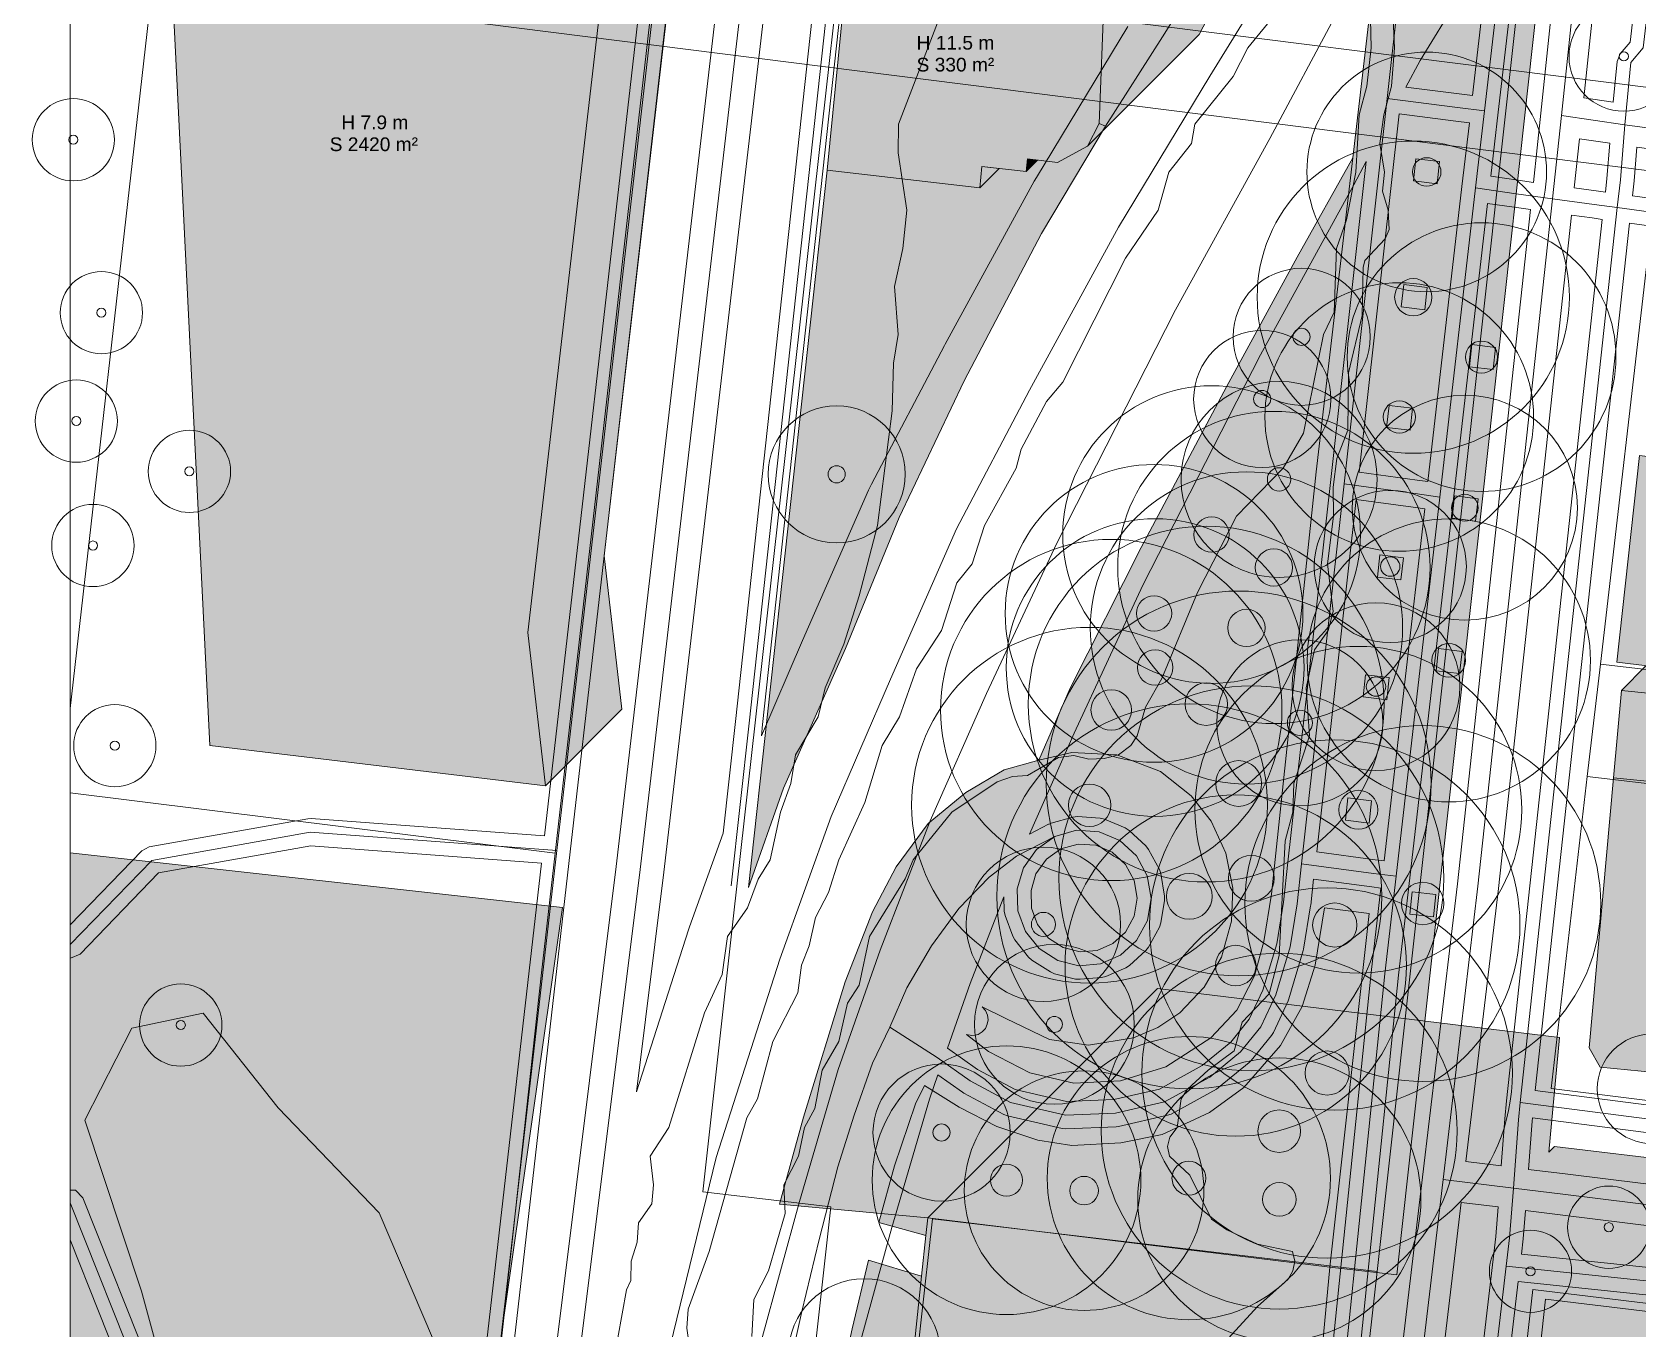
# Model space of a CAD drawing. Header units: metres. Extents: x -8 to 1190, y -11 to 1223.
# Drawn here: x -2.8 to 114.4, y 550.3 to 645 of the extents above; entities that cross this region are included whole.
import ezdxf

# ---------------------------------------------------------------- set-up
doc = ezdxf.new("R2010")
doc.units = ezdxf.units.M
doc.header["$MEASUREMENT"] = 0
for name, color, linetype, lineweight, true_color in [('TPX_BUILDING_AREAS_TEXT', 7, 'CONTINUOUS', 0, 0x000000), ('TPX_BUILDING_HEIGHTS_TEXT', 7, 'CONTINUOUS', 0, 0x000000), ('TPX_BUILDINGS', 7, 'CONTINUOUS', 0, 0x000000), ('TPX_BUILDINGS_HATCH', 7, 'CONTINUOUS', 0, 0xf0f0f0), ('TPX_BUILDINGS_SHADOWS_HATCH', 7, 'CONTINUOUS', 0, 0x000000), ('TPX_BUILDINGS_SHADOWS_OUTLINES', 7, 'CONTINUOUS', 0, 0x000000), ('TPX_CADASTRES', 7, 'CONTINUOUS', 0, 0x646464), ('TPX_CONTOUR_LINES_5M', 7, 'CONTINUOUS', 0, 0x969696), ('TPX_FRAME_PROJECT', 7, 'CONTINUOUS', 0, 0x000000), ('TPX_RAILWAYS_AXES', 7, 'CONTINUOUS', 0, 0x464646), ('TPX_ROADS_AXES', 7, 'CONTINUOUS', 0, 0x323232), ('TPX_ROADS_CONTOURS', 7, 'CONTINUOUS', 0, 0x646464), ('TPX_ROADS_HATCH', 7, 'CONTINUOUS', 0, 0xc8c8c8), ('TPX_VEGETATION_GREEN_SPACES', 7, 'CONTINUOUS', 0, 0x58ba48), ('TPX_VEGETATION_GREEN_SPACES_HATCH', 7, 'CONTINUOUS', 0, 0x58ba48), ('TPX_VEGETATION_TREES_INDIVIDUAL', 7, 'CONTINUOUS', 0, 0x136734)]:
    doc.layers.add(name, color=color, linetype=linetype, lineweight=lineweight, true_color=true_color)
doc.styles.add('TPX_TEXTE', font='arial.ttf')

# ---------------------------------------------------------------- blocks, each defined once
blk = doc.blocks.new('TREETR009_CR061')
at = {"layer": 'TPX_VEGETATION_TREES_INDIVIDUAL'}
for radius in [6.06, 0.917]:
    blk.add_circle((0, 0, 0.04), radius, dxfattribs=at)
blk = doc.blocks.new('TREETR015_CR125')
at = {"layer": 'TPX_VEGETATION_TREES_INDIVIDUAL'}
for radius in [12.45, 1.48]:
    blk.add_circle((0, 0, 0.04), radius, dxfattribs=at)
blk = doc.blocks.new('TREETR009_CR072')
at = {"layer": 'TPX_VEGETATION_TREES_INDIVIDUAL'}
for radius in [7.15, 0.851]:
    blk.add_circle((0, 0, 0.04), radius, dxfattribs=at)
blk = doc.blocks.new('TREETR003_CR030')
at = {"layer": 'TPX_VEGETATION_TREES_INDIVIDUAL'}
for radius in [3, 0.333]:
    blk.add_circle((0, 0, 0.04), radius, dxfattribs=at)
blk = doc.blocks.new('TREETR014_CR119')
at = {"layer": 'TPX_VEGETATION_TREES_INDIVIDUAL'}
for radius in [11.92, 1.42]:
    blk.add_circle((0, 0, 0.04), radius, dxfattribs=at)
blk = doc.blocks.new('TREETR010_CR082')
at = {"layer": 'TPX_VEGETATION_TREES_INDIVIDUAL'}
for radius in [8.21, 0.978]:
    blk.add_circle((0, 0, 0.04), radius, dxfattribs=at)
blk = doc.blocks.new('TREETR014_CR114')
at = {"layer": 'TPX_VEGETATION_TREES_INDIVIDUAL'}
for radius in [11.39, 1.36]:
    blk.add_circle((0, 0, 0.04), radius, dxfattribs=at)
blk = doc.blocks.new('TREETR015_CR130')
at = {"layer": 'TPX_VEGETATION_TREES_INDIVIDUAL'}
for radius in [12.98, 1.55]:
    blk.add_circle((0, 0, 0.04), radius, dxfattribs=at)
blk = doc.blocks.new('TREETR010_CR087')
at = {"layer": 'TPX_VEGETATION_TREES_INDIVIDUAL'}
for radius in [8.74, 1.04]:
    blk.add_circle((0, 0, 0.04), radius, dxfattribs=at)
blk = doc.blocks.new('TREETR003_CR040')
at = {"layer": 'TPX_VEGETATION_TREES_INDIVIDUAL'}
for radius in [4, 0.333]:
    blk.add_circle((0, 0, 0.04), radius, dxfattribs=at)
blk = doc.blocks.new('TREETR009_CR056')
at = {"layer": 'TPX_VEGETATION_TREES_INDIVIDUAL'}
for radius in [5.63, 0.875]:
    blk.add_circle((0, 0, 0.04), radius, dxfattribs=at)
blk = doc.blocks.new('TREETR017_CR140')
at = {"layer": 'TPX_VEGETATION_TREES_INDIVIDUAL'}
for radius in [14.04, 1.67]:
    blk.add_circle((0, 0, 0.04), radius, dxfattribs=at)
blk = doc.blocks.new('TREETR006_CR050')
at = {"layer": 'TPX_VEGETATION_TREES_INDIVIDUAL'}
for radius in [5, 0.625]:
    blk.add_circle((0, 0, 0.04), radius, dxfattribs=at)
blk = doc.blocks.new('TREETR007_CR061')
at = {"layer": 'TPX_VEGETATION_TREES_INDIVIDUAL'}
for radius in [6.12, 0.708]:
    blk.add_circle((0, 0, 0.04), radius, dxfattribs=at)
blk = doc.blocks.new('TREETR012_CR098')
at = {"layer": 'TPX_VEGETATION_TREES_INDIVIDUAL'}
for radius in [9.8, 1.17]:
    blk.add_circle((0, 0, 0.04), radius, dxfattribs=at)
blk = doc.blocks.new('TREETR006_CR058')
at = {"layer": 'TPX_VEGETATION_TREES_INDIVIDUAL'}
for radius in [5.83, 0.583]:
    blk.add_circle((0, 0, 0.04), radius, dxfattribs=at)
blk = doc.blocks.new('TREETR013_CR109')
at = {"layer": 'TPX_VEGETATION_TREES_INDIVIDUAL'}
for radius in [10.86, 1.29]:
    blk.add_circle((0, 0, 0.04), radius, dxfattribs=at)
blk = doc.blocks.new('TREETR016_CR135')
at = {"layer": 'TPX_VEGETATION_TREES_INDIVIDUAL'}
for radius in [13.51, 1.61]:
    blk.add_circle((0, 0, 0.04), radius, dxfattribs=at)
blk = doc.blocks.new('TREETR012_CR103')
at = {"layer": 'TPX_VEGETATION_TREES_INDIVIDUAL'}
for radius in [10.33, 1.23]:
    blk.add_circle((0, 0, 0.04), radius, dxfattribs=at)
blk = doc.blocks.new('TREETR007_CR056')
at = {"layer": 'TPX_VEGETATION_TREES_INDIVIDUAL'}
for radius in [5.55, 0.708]:
    blk.add_circle((0, 0, 0.04), radius, dxfattribs=at)

msp = doc.modelspace()

# ---------------------------------------------------------------- hatches: boundary and pattern name
at = {"layer": 'TPX_BUILDINGS_HATCH'}
for points in [[(10.07, 663.05), (6.89, 653.91), (9.66, 652.23), (7.46, 647.95), (10.18, 592.89), (34.67, 589.95), (33.38, 601.15), (38.99, 649.72), (32.35, 652.58), (33.34, 654.77), (44.51, 678.94), (25.19, 681.42), (23.12, 681.68), (20.73, 681.94), (16.91, 682.36), (11.76, 667.85), (10.76, 665.05), (10.07, 663.05)], [(56.62, 649.18), (55.22, 634.89), (66.36, 633.6), (66.5, 635.15), (69.74, 634.79), (69.84, 635.7), (72.01, 635.45), (74.2, 636.63), (75.06, 638.29), (75.43, 647.69), (74.73, 649.94), (72.8, 651.3), (61.85, 652.55), (61.89, 653.18), (57.1, 653.65), (56.62, 649.18)], [(114.47, 614.05), (112.81, 598.97), (121.08, 597.98), (121.49, 601.74), (129.77, 600.74), (129.34, 596.84), (137.59, 595.84), (139.26, 611.04), (132.98, 611.81), (131.01, 612.04), (130.61, 608.33), (122.24, 609.35), (122.65, 613.05), (114.47, 614.05)], [(113.15, 596.92), (112.57, 590.55), (136.3, 588.17), (136.41, 588.15), (136.5, 589.07), (139.73, 588.75), (139.96, 591.39), (136.73, 591.72), (136.97, 594.36), (130.58, 595.01), (129.84, 596.31), (128.51, 596.45), (126.96, 595.22), (123.62, 595.56), (122.61, 596.9), (120.76, 597.08), (119.89, 596.24), (113.15, 596.92)], [(112.57, 590.55), (110.79, 570.83), (111.59, 569.43), (115.59, 569.03), (115.31, 567.11), (135.88, 565.02), (136.55, 572.46), (134.9, 572.63), (136.3, 588.17), (112.57, 590.55)], [(62.11, 554.17), (60.9, 542.78), (69.66, 541.71), (69.81, 543.08), (77.14, 542.21), (76.12, 532.82), (77.31, 532.68), (89.66, 531.19), (91.88, 554.83), (62.56, 558.43), (62.42, 557.15), (62.11, 554.17)], [(107.62, 552.51), (105.76, 535.53), (140.05, 531.37), (138.56, 517.84), (148.29, 516.66), (164.48, 514.7), (167.84, 545.22), (107.62, 552.51)]]:
    msp.add_hatch(color=256, dxfattribs=at).paths.add_polyline_path(points)
at = {"layer": 'TPX_BUILDINGS_SHADOWS_HATCH'}
for points in [[(22.49, 687.95), (16.91, 682.36), (20.73, 681.94), (23.12, 681.68), (25.19, 681.42), (44.51, 678.94), (33.34, 654.77), (32.35, 652.58), (38.99, 649.72), (33.38, 601.15), (34.67, 589.95), (40.25, 595.54), (38.96, 606.74), (44.58, 655.31), (37.94, 658.16), (38.93, 660.35), (50.1, 684.53), (30.77, 687), (28.71, 687.26), (26.31, 687.53), (22.49, 687.95)], [(65.23, 661.78), (57.1, 653.65), (61.89, 653.18), (61.85, 652.55), (72.8, 651.3), (74.73, 649.94), (75.43, 647.69), (75.06, 638.29), (74.2, 636.63), (82.34, 644.77), (83.2, 646.42), (83.56, 655.83), (82.86, 658.08), (80.93, 659.43), (69.98, 660.68), (70.02, 661.31), (65.23, 661.78)], [(66.5, 635.15), (66.36, 633.6), (67.77, 635.01), (66.5, 635.15)], [(69.84, 635.7), (69.74, 634.79), (70.57, 635.61), (69.84, 635.7)]]:
    msp.add_hatch(color=256, dxfattribs=at).paths.add_polyline_path(points)
h = msp.add_hatch(color=256, dxfattribs=at)
h.paths.add_polyline_path([(79.32, 575.18), (62.56, 558.43), (91.88, 554.83), (89.66, 531.19), (85.48, 492.99), (101.99, 509.51), (102.67, 514.84), (121.86, 512.22), (121.45, 509.01), (117.36, 509.57), (116.79, 505.06), (101.85, 507.1), (101.6, 506.85), (126.4, 503.54), (125.74, 498.23), (116.37, 499.48), (116.12, 497.51), (100.93, 499.54), (100.58, 499.19), (123.4, 496.35), (122.98, 492.71), (135.71, 505.44), (136.07, 508.56), (138.05, 510.53), (138.71, 515.84), (129.51, 517.07), (132.84, 520.4), (133.24, 523.61), (123.97, 524.87), (124.13, 526.32), (116.81, 527.21), (117.56, 534.1), (105.76, 535.53), (107.62, 552.51), (167.84, 545.22), (164.48, 514.7), (164.99, 514.64), (163.69, 502.79), (153.47, 504.03), (150.08, 500.64), (145.6, 501.25), (145.83, 503.06), (144.26, 503.27), (144.19, 503.57), (143.88, 504.09), (143.37, 504.42), (143.08, 504.49), (142.48, 504.43), (141.97, 504.12), (141.47, 503.63), (140.81, 503.73), (133.39, 496.3), (134.21, 496.19), (134.54, 496.7), (135.05, 497.01), (135.65, 497.07), (135.94, 497), (136.45, 496.67), (136.77, 496.14), (136.83, 495.85), (138.41, 495.63), (138.18, 493.83), (144.24, 493), (147.01, 492.62), (146.16, 485.77), (147.9, 487.51), (148.2, 490.27), (148.74, 490.21), (149.25, 495), (149.84, 500.4), (162.19, 498.93), (161.61, 493.53), (161.09, 488.74), (160.47, 483.01), (171.5, 494.04), (172.12, 499.77), (172.19, 499.84), (172.71, 504.63), (172.85, 504.77), (173.43, 510.17), (171.32, 510.42), (174.86, 513.96), (176.16, 525.81), (175.65, 525.87), (182.97, 533.19), (181.97, 533.31), (183.16, 543.73), (189.37, 542.95), (195.37, 542.2), (201.97, 541.38), (207.92, 540.63), (213.69, 539.91), (213.56, 538.76), (214.07, 538.71), (215.11, 539.7), (217.15, 539.44), (217.83, 538.1), (219.87, 537.84), (219.98, 538.85), (222.83, 538.49), (223.81, 537.5), (225.87, 537.24), (227.82, 537), (229.24, 537.69), (231.8, 537.38), (234.8, 537), (235.84, 535.99), (238.09, 535.72), (239.72, 535.51), (241.23, 536.19), (244.01, 535.85), (243.91, 534.98), (242.86, 526), (251, 534.14), (252.04, 543.12), (252.14, 543.98), (249.36, 544.32), (247.85, 543.65), (246.23, 543.85), (245.8, 543.43), (243.55, 543.7), (242.5, 544.71), (239.5, 545.08), (239.43, 545.01), (236.88, 545.33), (235.46, 544.64), (233.75, 544.85), (233.79, 545.16), (231.73, 545.41), (230.75, 546.41), (227.9, 546.77), (227.7, 546.57), (226.45, 546.72), (225.77, 548.07), (223.74, 548.33), (222.69, 547.33), (222.19, 547.39), (222.12, 547.32), (222.24, 548.46), (216.48, 549.19), (216.41, 549.11), (210.64, 549.84), (210.67, 550.07), (204.06, 550.9), (203.99, 550.83), (198.12, 551.56), (198.14, 551.72), (191.93, 552.5), (191, 551.57), (191.65, 557.46), (183.47, 558.43), (184.34, 566.41), (201.96, 564.33), (201.09, 556.35), (210.78, 566.04), (211.6, 573.58), (195.71, 575.39), (195.81, 576.31), (193.26, 576.6), (192.98, 574.03), (185.59, 574.88), (185.62, 575.15), (185.05, 574.58), (198.64, 573.01), (197.79, 565.06), (184.19, 566.63), (184.71, 571.47), (179.61, 572.09), (179.85, 572.34), (180.79, 580.2), (181.5, 580.91), (183.37, 596.61), (184.29, 597.53), (185.2, 605.09), (182.99, 605.38), (183.55, 610.02), (184.46, 617.62), (183.84, 617.7), (184.71, 624.94), (183.91, 625.05), (184.54, 625.69), (185.42, 633.05), (172.89, 634.69), (161.93, 623.73), (174.46, 622.09), (173.58, 614.73), (174.38, 614.62), (173.43, 606.63), (172.52, 598.99), (171.63, 591.52), (170.72, 583.95), (168.84, 568.25), (167.9, 560.39), (139.16, 564.15), (140.1, 572.01), (155.59, 569.99), (157.18, 583.29), (154.5, 583.64), (156.64, 585.79), (153.22, 586.23), (154.14, 593.8), (153.35, 593.91), (152.33, 595.63), (152.58, 597.79), (153.56, 599.03), (155.06, 598.83), (155.34, 601.23), (159.18, 600.73), (160.09, 608.34), (161.1, 616.8), (152.17, 617.7), (156.46, 621.99), (157.37, 629.56), (154.94, 629.87), (155.94, 638.94), (129.03, 642.2), (116.16, 629.33), (143.07, 626.07), (141.38, 610.78), (139.26, 611.04), (137.59, 595.84), (129.34, 596.84), (129.77, 600.74), (121.49, 601.74), (121.08, 597.98), (114.94, 598.72), (113.15, 596.92), (119.89, 596.24), (120.76, 597.08), (122.61, 596.9), (123.62, 595.56), (126.96, 595.22), (128.51, 596.45), (129.84, 596.31), (130.58, 595.01), (136.97, 594.36), (136.73, 591.72), (139.96, 591.39), (139.73, 588.75), (136.5, 589.07), (136.41, 588.15), (136.3, 588.17), (134.9, 572.63), (136.55, 572.46), (135.88, 565.02), (121.58, 566.47), (117.63, 562.52), (108.28, 563.65), (107.85, 563.22), (108.64, 571.59), (79.32, 575.18)])
h.paths.add_polyline_path([(103.62, 514.87), (104.4, 521.81), (117.98, 520.17), (117.2, 513.23), (103.62, 514.87)], flags=16)
h.paths.add_polyline_path([(144.93, 618.21), (145.83, 625.79), (152.7, 624.89), (151.79, 617.32), (144.93, 618.21)], flags=16)
at = {"layer": 'TPX_ROADS_HATCH'}
msp.add_hatch(color=256, dxfattribs=at).paths.add_polyline_path([(0, 533.68), (0, 531.36), (0.67, 531.6), (1.77, 532.58), (1.92, 532.75), (6.3, 538.89), (6.49, 539.52), (6.12, 546.7), (6.05, 547.01), (0.93, 559.9), (0.4, 560.45), (0, 560.46), (0, 556.83), (4.13, 546.43), (4.47, 539.77), (0.35, 534), (0, 533.68)])
at = {"layer": 'TPX_VEGETATION_GREEN_SPACES_HATCH'}
for points in [[(59.25, 670.17), (57.1, 653.65), (61.89, 653.18), (61.85, 652.55), (72.8, 651.3), (74.73, 649.94), (75.43, 647.69), (75.06, 638.29), (75.52, 638.08), (79.68, 644.61), (86.65, 655.78), (93.5, 666.04), (97.6, 671.23), (97.77, 672.82), (81.39, 674.93), (66.38, 662.44), (59.25, 670.17)], [(53.48, 565.78), (51.74, 559.43), (62.56, 558.43), (91.88, 554.83), (96.77, 554.27), (105.47, 633.15), (109.66, 671.18), (97.77, 672.82), (97.6, 671.23), (96.62, 662.52), (96.29, 659.55), (95.45, 652.02), (95.36, 651.21), (93.56, 635.77), (89.5, 628.53), (84.37, 619.13), (78.13, 607.35), (72.95, 597.08), (70.66, 591.83), (68.13, 591.12), (65.34, 589.47), (62.59, 587.21), (60.26, 584.04), (58.52, 580.77), (56.54, 575.66), (53.48, 565.78)], [(55.22, 634.89), (49.47, 582.53), (52.03, 589.78), (56.55, 599.98), (60.47, 609.54), (65.22, 619.52), (70.86, 630.25), (75.52, 638.08), (75.06, 638.29), (74.2, 636.63), (72.01, 635.45), (69.84, 635.7), (69.74, 634.79), (66.5, 635.15), (66.36, 633.6), (55.22, 634.89)], [(65.76, 571.73), (65.37, 571.82), (66.99, 570.57), (70.01, 569.01), (73.21, 568.26), (76.61, 568.44), (79.91, 569.46), (83.21, 571.58), (85.1, 573.58), (86.39, 576.1), (87.06, 578.61), (87.62, 582.06), (90.89, 612.88), (93.56, 635.77), (89.5, 628.53), (84.37, 619.13), (78.13, 607.35), (72.95, 597.08), (70.66, 591.83), (73.07, 592.39), (76.35, 592.22), (79.52, 591), (81.77, 589.23), (83.22, 587.38), (84.3, 585.05), (84.81, 582.49), (84.72, 580.07), (83.98, 577.46), (82.72, 575.26), (80.93, 573.4), (79.33, 572.32), (77.55, 571.56), (74.28, 571.04), (71.43, 571.45), (68.24, 572.99), (66.53, 573.84), (66.77, 573.56), (66.92, 573.23), (66.96, 572.89), (66.9, 572.56), (66.76, 572.26), (66.53, 572), (66.23, 571.82), (66, 571.76), (65.76, 571.73)], [(98.16, 635.71), (97.98, 634.09), (99.7, 633.89), (99.88, 635.51), (98.16, 635.71)], [(97.27, 626.53), (97.09, 624.91), (98.81, 624.7), (98.99, 626.32), (97.27, 626.53)], [(102.25, 622.15), (102.07, 620.54), (103.79, 620.33), (103.97, 621.95), (102.25, 622.15)], [(96.2, 617.72), (96.01, 616.1), (97.74, 615.9), (97.92, 617.52), (96.2, 617.72)], [(100.98, 611.11), (100.8, 609.49), (102.52, 609.28), (102.7, 610.9), (100.98, 611.11)], [(95.53, 606.82), (95.35, 605.19), (97.07, 604.98), (97.25, 606.6), (95.53, 606.82)], [(99.81, 599.97), (99.63, 598.35), (101.35, 598.15), (101.53, 599.76), (99.81, 599.97)], [(94.49, 598.06), (94.31, 596.44), (96.03, 596.24), (96.21, 597.85), (94.49, 598.06)], [(93.2, 589.07), (93.02, 587.45), (94.74, 587.24), (94.93, 588.86), (93.2, 589.07)], [(0, 585.06), (0, 306.24), (11.49, 410.42), (35.91, 581.07), (0, 585.06)], [(97.9, 582.22), (97.72, 580.6), (99.44, 580.4), (99.62, 582.02), (97.9, 582.22)], [(60.12, 562.24), (58.98, 558.1), (62.42, 557.15), (62.56, 558.43), (91.88, 554.83), (94.75, 580.65), (91.49, 581.05), (90.82, 576.88), (89.87, 573.85), (88.28, 571), (85.62, 567.94), (83.1, 566.11), (79.66, 564.51), (76.65, 563.91), (73.07, 563.72), (70.59, 564.1), (67.6, 565.09), (64.85, 566.52), (62.31, 568.1), (61.66, 566.76), (60.12, 562.24)], [(0, 466.36), (0, 426.64), (0.67, 434.43), (4.05, 448.26), (9.57, 460.85), (20.4, 475.09), (22.17, 491.23), (25.15, 513.98), (26.56, 534.47), (27.29, 547.68), (22.55, 558.79), (15.18, 566.46), (9.7, 573.36), (4.51, 572.28), (1.06, 565.55), (5.2, 553.08), (9.18, 538.44), (10.18, 522.95), (8.28, 503.42), (6.45, 493.17), (6.15, 479.26), (1.66, 467.98), (0, 466.36)], [(54.21, 535.69), (48.75, 493.76), (49.11, 492.86), (49.94, 492.45), (84.87, 488.22), (85.48, 492.99), (74.22, 494.35), (59.77, 496.32), (55.27, 496.93), (60.9, 542.78), (62.11, 554.17), (58.23, 555.35), (57.03, 550.34), (55.71, 544.21), (54.21, 535.69)]]:
    msp.add_hatch(color=256, dxfattribs=at).paths.add_polyline_path(points)

# ---------------------------------------------------------------- linework, layer by layer
at = {"layer": 'TPX_BUILDINGS', "elevation": 0.04}
for points in [[(10.07, 663.05), (6.89, 653.91), (9.66, 652.23), (7.46, 647.95), (10.18, 592.89), (34.67, 589.95), (33.38, 601.15), (38.99, 649.72), (32.35, 652.58), (33.34, 654.77), (44.51, 678.94), (25.19, 681.42), (23.12, 681.68), (20.73, 681.94), (16.91, 682.36), (11.76, 667.85), (10.76, 665.05)], [(56.62, 649.18), (55.22, 634.89), (66.36, 633.6), (66.5, 635.15), (69.74, 634.79), (69.84, 635.7), (72.01, 635.45), (74.2, 636.63), (75.06, 638.29), (75.43, 647.69), (74.73, 649.94), (72.8, 651.3), (61.85, 652.55), (61.89, 653.18), (57.1, 653.65)], [(114.47, 614.05), (112.81, 598.97), (121.08, 597.98), (121.49, 601.74), (129.77, 600.74), (129.34, 596.84), (137.59, 595.84), (139.26, 611.04), (132.98, 611.81), (131.01, 612.04), (130.61, 608.33), (122.24, 609.35), (122.65, 613.05)], [(113.15, 596.92), (112.57, 590.55), (136.3, 588.17), (136.41, 588.15), (136.5, 589.07), (139.73, 588.75), (139.96, 591.39), (136.73, 591.72), (136.97, 594.36), (130.58, 595.01), (129.84, 596.31), (128.51, 596.45), (126.96, 595.22), (123.62, 595.56), (122.61, 596.9), (120.76, 597.08), (119.89, 596.24)], [(112.57, 590.55), (110.79, 570.83), (111.59, 569.43), (115.59, 569.03), (115.31, 567.11), (135.88, 565.02), (136.55, 572.46), (134.9, 572.63), (136.3, 588.17)], [(62.11, 554.17), (60.9, 542.78), (69.66, 541.71), (69.81, 543.08), (77.14, 542.21), (76.12, 532.82), (77.31, 532.68), (89.66, 531.19), (91.88, 554.83), (62.56, 558.43), (62.42, 557.15)], [(107.62, 552.51), (105.76, 535.53), (140.05, 531.37), (138.56, 517.84), (148.29, 516.66), (164.48, 514.7), (167.84, 545.22)]]:
    msp.add_lwpolyline(points, close=True, dxfattribs=at)
at = {"layer": 'TPX_BUILDINGS_SHADOWS_OUTLINES', "elevation": 0.04}
for points in [[(22.49, 687.95), (16.91, 682.36), (20.73, 681.94), (23.12, 681.68), (25.19, 681.42), (44.51, 678.94), (33.34, 654.77), (32.35, 652.58), (38.99, 649.72), (33.38, 601.15), (34.67, 589.95), (40.25, 595.54), (38.96, 606.74), (44.58, 655.31), (37.94, 658.16), (38.93, 660.35), (50.1, 684.53), (30.77, 687), (28.71, 687.26), (26.31, 687.53)], [(65.23, 661.78), (57.1, 653.65), (61.89, 653.18), (61.85, 652.55), (72.8, 651.3), (74.73, 649.94), (75.43, 647.69), (75.06, 638.29), (74.2, 636.63), (82.34, 644.77), (83.2, 646.42), (83.56, 655.83), (82.86, 658.08), (80.93, 659.43), (69.98, 660.68), (70.02, 661.31)], [(66.5, 635.15), (66.36, 633.6), (67.77, 635.01)], [(69.84, 635.7), (69.74, 634.79), (70.57, 635.61)]]:
    msp.add_lwpolyline(points, close=True, dxfattribs=at)
for points in [[(114.94, 598.72), (113.15, 596.92), (119.89, 596.24)], [(117.63, 562.52), (108.28, 563.65), (107.85, 563.22), (108.64, 571.59), (79.32, 575.18), (62.56, 558.43), (91.88, 554.83), (89.66, 531.19)], [(105.76, 535.53), (107.62, 552.51), (167.84, 545.22)]]:
    msp.add_lwpolyline(points, dxfattribs=at)
at = {"layer": 'TPX_CADASTRES', "elevation": 0.02}
for points in [[(0, 947.13), (0, 595.6), (5.47, 643.71), (7.13, 658.29), (9.5, 679.16), (45.56, 674.66), (48.68, 702.1), (12.62, 706.6), (25.53, 820.09), (30.92, 867.56), (67.89, 870.17), (62.59, 824.04), (60.41, 805.22), (85.48, 928.08), (60.47, 934.83), (60.3, 933.81), (26.37, 941.25)], [(0, 595.6), (0, 589.45), (35.37, 585.04), (41.57, 639.56), (43.18, 653.69), (45.56, 674.66), (9.5, 679.16), (7.13, 658.29), (5.47, 643.71)], [(115.2, 629.72), (111.62, 598.84), (142.21, 595.25), (142.98, 602.58), (143.82, 610.44), (145.48, 626.16)], [(111.62, 598.84), (110.66, 590.63), (141.34, 587.03), (142.2, 595.2), (142.21, 595.25)], [(110.66, 590.63), (108.02, 567.86), (138.9, 564.04), (139.74, 572), (171.04, 568.33), (171.04, 568.35), (139.97, 572), (141.56, 587), (141.34, 587.03)], [(0, 589.45), (0, 262.24), (8.55, 339.94), (15.9, 407.19), (16.24, 410.26), (17.83, 424.87), (18.3, 429.13), (34.38, 576.31), (35.37, 585.04)], [(60.3, 535.05), (55.98, 496.24), (60.42, 495.71), (88.37, 492.41), (92.72, 531.22), (95.33, 554.53), (62.89, 558.36), (61.2, 543.19)], [(106.68, 553.21), (103.14, 522.03), (134.75, 518.32), (165.18, 514.75), (168.61, 545.7)]]:
    msp.add_lwpolyline(points, close=True, dxfattribs=at)
msp.add_lwpolyline([(61.2, 543.19), (62.89, 558.36), (95.33, 554.53), (106.54, 655.7), (109.56, 686.07), (113.26, 723.31), (108.43, 723.94), (85.43, 726.94), (81.61, 727.44), (81.39, 727.47), (65.11, 729.59), (48.36, 580.25), (46.14, 560.34), (55.48, 559.24), (53.57, 541.94)], dxfattribs=at)
at = {"layer": 'TPX_CONTOUR_LINES_5M', "elevation": 0.05}
for points in [[(89.86, 648.68), (85.89, 643.8), (84.83, 641.71), (82.04, 638.23), (81.79, 636.83), (80.14, 634.74), (79.37, 631.95), (76.98, 628.47), (72.41, 619.4), (71.22, 618.01), (69.37, 614.52), (69, 613.13), (66.69, 608.95), (65.79, 606.16), (64.67, 604.76), (63.56, 601.28), (61.74, 598.49), (60.5, 595), (59.24, 592.91), (57.96, 588.73), (56.07, 584.55), (55.32, 582.18), (54.36, 580.36), (53.91, 578.27), (53.34, 576.88), (53.08, 574.85), (51.26, 571.3), (50.13, 567.12), (49.36, 565.73), (46.62, 555.97), (45.09, 551.78), (44.97, 550.39), (45.18, 548.99)], [(63.63, 646.59), (60.41, 638.23), (60.4, 636.14), (61.02, 631.95), (60.73, 629.16), (60.12, 626.38), (60.39, 622.89), (60.05, 620.8), (59.97, 617.31), (58.9, 608.95), (57.55, 603.82), (56.43, 600.29), (55.07, 597.1), (54.56, 595), (52.92, 592.22), (52.57, 590.12), (51.81, 588.03), (51.07, 584.55), (50.19, 583.15), (49.4, 581.06), (47.94, 578.97), (47.57, 576.18), (46.28, 573.39), (43.68, 565.03), (42.31, 562.94), (42.54, 560.85), (42.43, 559.45), (41.46, 558.06), (41.35, 556.66), (40.93, 555.27), (40.89, 553.87), (40.58, 553.18), (39.96, 549.69)], [(94.85, 645.9), (94.9, 643.8), (94.59, 641.02), (94.03, 638.92), (93.77, 634.74), (93.11, 631.26), (92.38, 629.16), (92.2, 624.53), (91.41, 622.89), (89.96, 615.69), (88.49, 613.13), (85.07, 609.64), (82.24, 604.07), (79.62, 597.79), (78.44, 595.7), (77.84, 593.61), (77.37, 592.91), (76.46, 592.22), (75.43, 591.94), (74.31, 591.91), (73.2, 592.17), (72.08, 592.02), (69.84, 590.7), (68.73, 590.64), (67.61, 590.25), (64.31, 588.03), (61.5, 584.55), (60.9, 583.17), (58.3, 578.97), (57.55, 575.42), (56.7, 574.09), (56.06, 571.3), (54.85, 569.21), (54.32, 566.42), (53.57, 565.03), (53.12, 562.94), (52.05, 560.85), (52.16, 558.75), (50.95, 554.57), (49.87, 552.48), (49.73, 549.77)], [(96.5, 645.9), (96.61, 643.8), (96.38, 641.02), (95.81, 638.92), (95.54, 636.83), (95.88, 634.74), (95.73, 633.35), (96.15, 631.95), (96.21, 630.56), (95.93, 629.86), (94.43, 628.28), (94.32, 627.77), (94.23, 624.28), (93.25, 620.1), (93.19, 615.92), (92.4, 613.83), (92.13, 611.74), (92.14, 609.64), (91.71, 606.16), (92.12, 602.67), (91.75, 601.28), (90.77, 599.88), (90.16, 597.1), (90.39, 593.61), (89.25, 590.12), (89.19, 588.03), (88.62, 585.94), (88.18, 577.58), (87.46, 574.79), (85.49, 572.7), (84.91, 570.61), (83.01, 569.21), (81.5, 567.82), (81.04, 567.12), (80.74, 565.03), (80.21, 564.33), (80.03, 563.63), (80.2, 562.94), (81.66, 561.54), (83.25, 558.34), (84.37, 557.57), (86.61, 556.52), (89.15, 555.97), (89.32, 555.27), (89.19, 554.57), (88.84, 553.95), (86.61, 551.97), (79.41, 544.11)]]:
    msp.add_lwpolyline(points, dxfattribs=at)
at = {"layer": 'TPX_FRAME_PROJECT', "elevation": 0}
msp.add_lwpolyline([(0, 0), (1184.57, 0), (1184.57, 1218.59), (0, 1218.59)], close=True, dxfattribs=at)
at = {"layer": 'TPX_RAILWAYS_AXES', "elevation": 0.03}
for points in [[(801.65, 602.4), (776.79, 621.19), (749.36, 635.86), (720.04, 646.06), (689.53, 651.53), (658.58, 652.14), (627.95, 647.88), (607.35, 644.7), (585.44, 641.04), (543.52, 633.59), (499.67, 625.76), (485.72, 623.44), (472.87, 621.57), (458.89, 619.74), (390.67, 613.53), (384.34, 613.12), (375.24, 612.66), (361.21, 612.54), (345.75, 613.28), (327.62, 614.48), (115.91, 640.81), (20.84, 652.81), (0, 656.19)], [(0, 650.09), (20.04, 646.84), (115.21, 634.82), (326.88, 607.72), (345, 606.29), (360.6, 605.54), (374.77, 605.64), (384.03, 606.1), (390.56, 606.48), (459.01, 612.7), (473.24, 614.54), (486.39, 616.43), (586.62, 634.12), (609.17, 637.9), (629.54, 641.04), (659.27, 645.27), (689.31, 644.81), (718.96, 639.66), (747.48, 629.94), (774.21, 615.9), (798.51, 597.87)]]:
    msp.add_lwpolyline(points, dxfattribs=at)
at = {"layer": 'TPX_ROADS_AXES', "elevation": 0.03}
for points in [[(97.78, 928.51), (88.8, 883.77), (88.66, 881.52), (88.46, 879.33), (87.96, 877.13), (72.74, 807.76), (49.52, 594.54), (48.22, 582.67)], [(82.66, 882.86), (81.82, 878.38), (75.42, 843.93), (68.73, 812.1), (67.99, 807.73), (66.84, 798.1), (62.51, 763.13), (58.38, 731.92), (54.8, 699.68), (53, 683.45), (49.11, 648.51), (41.57, 583.86), (24.75, 449.15), (21.08, 412.18), (18.76, 393.08), (12.03, 329.96), (0, 223.35)], [(108.78, 638.88), (110.18, 652.3), (114.29, 690.25), (114.54, 692.74), (115.51, 702.22), (129.39, 826.51), (129.99, 831.96)], [(135.31, 825.63), (135.17, 823.99), (122.32, 708.45), (120.4, 692.07), (119.66, 685.73), (114.74, 643.8), (113.83, 642.73), (113.41, 638.19), (113.09, 634.17), (112.85, 632.15), (105.76, 566.85), (105.64, 565.58), (105.27, 560.6), (104.99, 556.98), (104.75, 554.9), (97.21, 490.51), (97.08, 489.42), (96.36, 483.63), (95.96, 480.47), (95.76, 478.44), (89.24, 413.04), (89.07, 411.35), (88.71, 407.04), (88.44, 403.75)], [(0, 291.17), (2.41, 317.81), (4.37, 335.88), (11.26, 399.51), (13.67, 402.94), (20.08, 449.63), (20.75, 456.5), (27.41, 514.6), (35.49, 585.24), (42.96, 650.48), (45.04, 670.1), (45.62, 675.54), (46.12, 680.23), (46.56, 684.23), (48.16, 700.42), (48.51, 703.5), (50.9, 723.91), (53.83, 751.06), (55.29, 763.3), (57.56, 783.94)], [(0, 118.1), (44.5, 515.71), (45.66, 523.37), (46.91, 531.46), (48.32, 540.16), (50.42, 549.51), (53.2, 559.62), (56.01, 569.25), (59.09, 577.96), (62.74, 587.4), (66.85, 596.69), (71.96, 607.67), (80.63, 624.68), (87.5, 637.19), (92.39, 646.34), (95.36, 651.21), (101.54, 660.14), (110.35, 671.46), (117.59, 679.95), (126.74, 690.45), (135.97, 700.47), (144.6, 710.04), (158.45, 725.15)], [(112.48, 722.27), (109.42, 693.38), (107.97, 680.79), (103.17, 639.22), (102.52, 633.59), (99.91, 611.03), (96.72, 583.36), (95.89, 576.24), (86.6, 485.85)], [(116.77, 687.6), (96.62, 662.52), (89.59, 652.24), (83.13, 641.74), (76.47, 630.72), (69.97, 618.82), (64.65, 608.72), (59.84, 597.74), (55.51, 587.73), (51.77, 577.31), (47.12, 562.83), (43.77, 549.06), (40.89, 536.1), (38.69, 523.5), (37.03, 511.41), (35.1, 493.89), (0, 177.26)], [(89.82, 584.27), (92.92, 611.99), (96.06, 640.1), (100.1, 676.32), (100.91, 677.84), (103.01, 679.03), (105.64, 680.04), (107.97, 680.79)], [(103.17, 639.22), (101.19, 639.45), (96.06, 640.1)], [(100.14, 561.23), (102.68, 582.63), (108.12, 632.8), (108.78, 638.88)], [(108.78, 638.88), (113.41, 638.19), (176.55, 629.7), (179.34, 629.35), (183.93, 628.78)], [(256.12, 614.7), (254.15, 614.99), (190.18, 622.31), (188.77, 622.44), (183.27, 622.81), (180.34, 623.01), (178.37, 623.19), (112.85, 632.15), (111.17, 632.38), (108.12, 632.8), (105.47, 633.15), (102.52, 633.59)], [(99.91, 611.03), (98.11, 611.28), (92.92, 611.99)], [(0, 578.37), (5.95, 584.52), (17.51, 586.57), (35.49, 585.24)], [(71.83, 586.27), (69.04, 584.83), (67.03, 583.29), (64.82, 581), (62.83, 578.29), (61.02, 575.21), (59.79, 572.34), (58.53, 569.71), (57.19, 565.92), (55.99, 562.16), (54.64, 556.86), (53.38, 551.6), (52.23, 546.47), (51.07, 539.88), (50.25, 532.65), (45.18, 490.91), (35.9, 414.58), (35.77, 413.39)], [(70.49, 585.32), (71.83, 586.27), (73.41, 586.71), (75.05, 586.61), (76.56, 585.96), (77.78, 584.84), (78.57, 583.39), (78.85, 581.75), (78.58, 580.12), (77.78, 578.67), (76.61, 577.59), (75.15, 576.96), (73.57, 576.83), (72.04, 577.22), (70.69, 578.09), (69.69, 579.33), (69.13, 580.84), (69.08, 582.45)], [(69.54, 583.98), (70.49, 585.32)], [(89.82, 584.27), (89.5, 581.35), (88.99, 578.21), (87.94, 574.7), (86.86, 572.38), (85.37, 570.55), (83.13, 568.71), (79.82, 566.89), (76.26, 566.07), (72.59, 565.92), (68.58, 566.85), (65.66, 568.42), (63.23, 570.13), (59.79, 572.34)], [(69.08, 582.45), (69.54, 583.98)], [(89.82, 584.27), (95.08, 583.57), (96.72, 583.36)], [(105.76, 566.85), (171.23, 558.4), (172.65, 559.58), (176.2, 558.93), (180.57, 558.18), (181.67, 556.57)], [(90.99, 484.29), (100.14, 561.23)], [(175.43, 551.92), (169.54, 552.65), (108.87, 560.15), (105.27, 560.6), (100.14, 561.23)], [(0, 559.53), (5.12, 546.64), (5.49, 539.47), (1.1, 533.33), (0, 532.34)], [(179.46, 546.45), (174.86, 546.86), (171.09, 547.2), (170.21, 548.04), (104.75, 554.9)]]:
    msp.add_lwpolyline(points, dxfattribs=at)
at = {"layer": 'TPX_ROADS_CONTOURS', "elevation": 0.03}
for points in [[(21.22, 451.02), (21.75, 456.4), (28.28, 513.46), (28.44, 513.52), (28.91, 514.57), (28.53, 515.56), (36.48, 585.13), (43.95, 650.36), (46.03, 670), (46.61, 675.44), (47.12, 680.12), (47.39, 682.62), (48.54, 682.48), (50.85, 680.01), (47.37, 648.71), (39.83, 584.07), (33.98, 537.22), (31.8, 524.71), (31.76, 524.45), (30.1, 512.36), (30.07, 512.17), (28.14, 494.66), (23.96, 456.92), (23.2, 450.82)], [(41.31, 567.62), (43.31, 583.65), (50.84, 648.3), (54, 676.65), (57.09, 673.34), (48.52, 594.65), (47.63, 586.51), (45.18, 579.67), (45.1, 579.45)], [(110.42, 640.15), (111.67, 652.14), (112.88, 663.31), (115.78, 667.04), (116.57, 667.96), (113.78, 644.22), (113.07, 643.38), (112.83, 642.82), (112.55, 639.83)], [(103.62, 634.44), (104.16, 639.1), (105.9, 654.14), (107.19, 656), (109.37, 658.81), (108.68, 652.46), (107.28, 639.04), (106.74, 633.99), (105.61, 634.14)], [(97.43, 640.93), (98.47, 642.87), (101.23, 647.39), (103.48, 650.65), (102.29, 640.33), (101.31, 640.45)], [(94.02, 612.85), (96.94, 638.98), (101.07, 638.46), (102.06, 638.34), (101.52, 633.7), (99.04, 612.16), (98.25, 612.27)], [(109.71, 633.59), (110.1, 637.17), (112.3, 636.84), (112.09, 634.27), (111.98, 633.28), (111.31, 633.37)], [(113.96, 633), (114.09, 634.09), (114.28, 636.56), (176.35, 628.21), (178.13, 627.99), (177.75, 625.47), (177.55, 624.31)], [(63.99, 570.82), (65.66, 575.53), (68.1, 581.85), (68.13, 580.81), (68.19, 580.49), (68.75, 578.99), (68.91, 578.71), (69.91, 577.46), (70.15, 577.24), (71.5, 576.38), (71.79, 576.25), (73.33, 575.86), (73.66, 575.84), (75.23, 575.97), (75.55, 576.05), (77, 576.68), (77.28, 576.85), (78.45, 577.93), (78.66, 578.19), (79.45, 579.64), (79.56, 579.95), (79.83, 581.58), (79.83, 581.91), (79.56, 583.55), (79.45, 583.86), (78.66, 585.32), (78.46, 585.58), (77.24, 586.7), (76.95, 586.88), (75.44, 587.53), (75.12, 587.6), (73.48, 587.71), (73.14, 587.68), (71.56, 587.24), (71.41, 587.16), (71.37, 587.16), (69.97, 586.44), (73.23, 593.79), (78.25, 604.6), (86.82, 621.4), (93.63, 633.82), (94.54, 635.52), (91.93, 612.1), (88.83, 584.38), (88.5, 581.48), (88.01, 578.44), (87, 575.05), (86.01, 572.92), (84.66, 571.26), (82.57, 569.54), (79.46, 567.83), (76.12, 567.07), (72.68, 566.93), (68.94, 567.8), (66.18, 569.27)], [(53.06, 177.32), (78.98, 408.87), (87.6, 485.74), (87.6, 485.74), (96.89, 576.13), (97.71, 583.25), (100.91, 610.91), (103.39, 632.45), (105.32, 632.17), (106.52, 632.01), (101.19, 582.8), (98.65, 561.41), (89.5, 484.47), (80.41, 408.03), (80.41, 408), (56.74, 178.33), (54.34, 177.57)], [(101.81, 562.54), (104.18, 582.47), (109.5, 631.6), (111.03, 631.39), (111.75, 631.29), (104.76, 566.96), (104.65, 565.67), (104.39, 562.22)], [(106.86, 567.72), (113.74, 631.02), (177.27, 622.33), (170.35, 559.52)], [(90.93, 585.13), (93.8, 610.86), (97.97, 610.29), (98.81, 610.17), (95.84, 584.48), (95.2, 584.56)], [(70.09, 582.32), (70.45, 583.54), (71.21, 584.61), (72.27, 585.36), (73.52, 585.71), (74.81, 585.62), (76.01, 585.11), (76.98, 584.22), (77.61, 583.06), (77.83, 581.75), (77.62, 580.45), (76.98, 579.29), (76.05, 578.45), (74.91, 577.95), (73.66, 577.84), (72.44, 578.15), (71.36, 578.84), (70.57, 579.83), (70.13, 581.03)], [(106.38, 561.97), (106.64, 565.5), (106.66, 565.73), (169.03, 557.67), (168.69, 554.26), (109.06, 561.64)], [(0, 533.68), (0, 531.36), (0.67, 531.6), (1.77, 532.58), (1.92, 532.75), (6.3, 538.89), (6.49, 539.52), (6.12, 546.7), (6.05, 547.01), (0.93, 559.9), (0.4, 560.45), (0, 560.46), (0, 556.83), (4.13, 546.43), (4.47, 539.77), (0.35, 534)], [(92.66, 485.6), (101.46, 559.56), (104.16, 559.23), (104, 557.08), (103.76, 555.01), (96.21, 490.63), (96.08, 489.54), (95.55, 485.25)], [(105.86, 555.79), (105.99, 556.91), (106.15, 558.98), (108.68, 558.66), (168.43, 551.27), (168.26, 549.25)], [(98.31, 491.37), (105.63, 553.8), (169.1, 547.15), (161.68, 482.64)]]:
    msp.add_lwpolyline(points, close=True, dxfattribs=at)
for points in [[(77.14, 645.37), (70.48, 634.35), (70.32, 634.08), (63.82, 622.18), (63.77, 622.08), (58.46, 611.98), (58.24, 611.53), (53.43, 600.55), (50.42, 593.6), (50.51, 594.44), (58.9, 671.42)], [(41.88, 649.86), (34.61, 586.31), (17.58, 587.57), (17.34, 587.56), (5.77, 585.51), (5.23, 585.22), (0, 579.81), (0, 577.38), (0.02, 577.37), (0.72, 577.68), (6.44, 583.6), (17.56, 585.57), (34.38, 584.32), (26.58, 516.13)], [(57.22, 547.82), (59.93, 557.72), (62.67, 567.1), (63.29, 568.86), (65.08, 567.6), (65.18, 567.54), (68.11, 565.97), (68.36, 565.88), (72.36, 564.95), (72.63, 564.92), (76.3, 565.07), (76.48, 565.1), (80.04, 565.92), (80.3, 566.01), (83.61, 567.83), (83.77, 567.94), (86, 569.77), (86.15, 569.92), (87.64, 571.75), (87.77, 571.96), (88.85, 574.28), (88.9, 574.41), (89.94, 577.93), (89.97, 578.05), (90.48, 581.19), (90.49, 581.24), (90.7, 583.14), (94.95, 582.58), (95.61, 582.49), (94.9, 576.34), (85.71, 486.97)]]:
    msp.add_lwpolyline(points, dxfattribs=at)
at = {"layer": 'TPX_VEGETATION_GREEN_SPACES', "elevation": 0}
for points in [[(59.25, 670.17), (57.1, 653.65), (61.89, 653.18), (61.85, 652.55), (72.8, 651.3), (74.73, 649.94), (75.43, 647.69), (75.06, 638.29), (75.52, 638.08), (79.68, 644.61), (86.65, 655.78), (93.5, 666.04), (97.6, 671.23), (97.77, 672.82), (81.39, 674.93), (66.38, 662.44)], [(55.22, 634.89), (49.47, 582.53), (52.03, 589.78), (56.55, 599.98), (60.47, 609.54), (65.22, 619.52), (70.86, 630.25), (75.52, 638.08), (75.06, 638.29), (74.2, 636.63), (72.01, 635.45), (69.84, 635.7), (69.74, 634.79), (66.5, 635.15), (66.36, 633.6)], [(65.76, 571.73), (65.37, 571.82), (66.99, 570.57), (70.01, 569.01), (73.21, 568.26), (76.61, 568.44), (79.91, 569.46), (83.21, 571.58), (85.1, 573.58), (86.39, 576.1), (87.06, 578.61), (87.62, 582.06), (90.89, 612.88), (93.56, 635.77), (89.5, 628.53), (84.37, 619.13), (78.13, 607.35), (72.95, 597.08), (70.66, 591.83), (73.07, 592.39), (76.35, 592.22), (79.52, 591), (81.77, 589.23), (83.22, 587.38), (84.3, 585.05), (84.81, 582.49), (84.72, 580.07), (83.98, 577.46), (82.72, 575.26), (80.93, 573.4), (79.33, 572.32), (77.55, 571.56), (74.28, 571.04), (71.43, 571.45), (68.24, 572.99), (66.53, 573.84), (66.77, 573.56), (66.92, 573.23), (66.96, 572.89), (66.9, 572.56), (66.76, 572.26), (66.53, 572), (66.23, 571.82), (66, 571.76)], [(98.16, 635.71), (97.98, 634.09), (99.7, 633.89), (99.88, 635.51)], [(97.27, 626.53), (97.09, 624.91), (98.81, 624.7), (98.99, 626.32)], [(102.25, 622.15), (102.07, 620.54), (103.79, 620.33), (103.97, 621.95)], [(96.2, 617.72), (96.01, 616.1), (97.74, 615.9), (97.92, 617.52)], [(100.98, 611.11), (100.8, 609.49), (102.52, 609.28), (102.7, 610.9)], [(95.53, 606.82), (95.35, 605.19), (97.07, 604.98), (97.25, 606.6)], [(99.81, 599.97), (99.63, 598.35), (101.35, 598.15), (101.53, 599.76)], [(94.49, 598.06), (94.31, 596.44), (96.03, 596.24), (96.21, 597.85)], [(93.2, 589.07), (93.02, 587.45), (94.74, 587.24), (94.93, 588.86)], [(0, 585.06), (0, 306.24), (11.49, 410.42), (35.91, 581.07)], [(97.9, 582.22), (97.72, 580.6), (99.44, 580.4), (99.62, 582.02)], [(60.12, 562.24), (58.98, 558.1), (62.42, 557.15), (62.56, 558.43), (91.88, 554.83), (94.75, 580.65), (91.49, 581.05), (90.82, 576.88), (89.87, 573.85), (88.28, 571), (85.62, 567.94), (83.1, 566.11), (79.66, 564.51), (76.65, 563.91), (73.07, 563.72), (70.59, 564.1), (67.6, 565.09), (64.85, 566.52), (62.31, 568.1), (61.66, 566.76)], [(0, 466.36), (0, 426.64), (0.67, 434.43), (4.05, 448.26), (9.57, 460.85), (20.4, 475.09), (22.17, 491.23), (25.15, 513.98), (26.56, 534.47), (27.29, 547.68), (22.55, 558.79), (15.18, 566.46), (9.7, 573.36), (4.51, 572.28), (1.06, 565.55), (5.2, 553.08), (9.18, 538.44), (10.18, 522.95), (8.28, 503.42), (6.45, 493.17), (6.15, 479.26), (1.66, 467.98)], [(54.21, 535.69), (48.75, 493.76), (49.11, 492.86), (49.94, 492.45), (84.87, 488.22), (85.48, 492.99), (74.22, 494.35), (59.77, 496.32), (55.27, 496.93), (60.9, 542.78), (62.11, 554.17), (58.23, 555.35), (57.03, 550.34), (55.71, 544.21)]]:
    msp.add_lwpolyline(points, close=True, dxfattribs=at)
msp.add_lwpolyline([(95.36, 651.21), (93.56, 635.77), (89.5, 628.53), (84.37, 619.13), (78.13, 607.35), (72.95, 597.08), (70.66, 591.83), (68.13, 591.12), (65.34, 589.47), (62.59, 587.21), (60.26, 584.04), (58.52, 580.77), (56.54, 575.66), (53.48, 565.78), (51.74, 559.43), (62.56, 558.43), (91.88, 554.83), (96.77, 554.27), (105.47, 633.15), (109.66, 671.18)], dxfattribs=at)

# ---------------------------------------------------------------- block references
at = {"layer": 'TPX_VEGETATION_TREES_INDIVIDUAL'}
for name, p in [('TREETR003_CR040', (113.33, 643.18, 0.04)), ('TREETR010_CR087', (98.95, 634.75, 0.04)), ('TREETR003_CR030', (0.23, 637.1, 0.04)), ('TREETR014_CR114', (97.97, 625.61, 0.04)), ('TREETR012_CR098', (102.95, 621.24, 0.04)), ('TREETR003_CR030', (2.28, 624.48, 0.04)), ('TREETR006_CR050', (89.82, 622.72, 0.04)), ('TREETR012_CR098', (96.95, 616.87, 0.04)), ('TREETR006_CR050', (86.95, 618.18, 0.04)), ('TREETR003_CR030', (0.45, 616.57, 0.04)), ('TREETR013_CR109', (83.26, 608.29, 0.04)), ('TREETR009_CR072', (88.18, 612.32, 0.04)), ('TREETR010_CR082', (101.73, 610.25, 0.04)), ('TREETR006_CR050', (55.91, 612.69, 0.04)), ('TREETR014_CR114', (87.8, 605.89, 0.04)), ('TREETR003_CR030', (8.7, 612.9, 0.04)), ('TREETR013_CR109', (79.06, 602.54, 0.04)), ('TREETR014_CR114', (85.8, 601.48, 0.04)), ('TREETR007_CR056', (96.29, 605.96, 0.04)), ('TREETR003_CR030', (1.66, 607.49, 0.04)), ('TREETR013_CR109', (79.14, 598.59, 0.04)), ('TREETR012_CR103', (100.56, 599.11, 0.04)), ('TREETR015_CR125', (75.94, 595.49, 0.04)), ('TREETR015_CR130', (82.87, 595.92, 0.04)), ('TREETR017_CR140', (85.23, 590.13, 0.04)), ('TREETR007_CR061', (95.25, 597.2, 0.04)), ('TREETR015_CR130', (74.36, 588.54, 0.04)), ('TREETR014_CR119', (93.96, 588.21, 0.04)), ('TREETR009_CR061', (89.7, 594.55, 0.04)), ('TREETR017_CR140', (86.16, 583.21, 0.04)), ('TREETR003_CR030', (3.26, 592.89, 0.04)), ('TREETR017_CR140', (81.63, 581.89, 0.04)), ('TREETR015_CR130', (98.66, 581.37, 0.04)), ('TREETR016_CR135', (92.24, 579.8, 0.04)), ('TREETR015_CR125', (85.02, 576.84, 0.04)), ('TREETR009_CR056', (70.99, 579.85, 0.04)), ('TREETR016_CR135', (91.69, 569, 0.04)), ('TREETR006_CR058', (71.79, 572.55, 0.04)), ('TREETR015_CR130', (88.19, 564.76, 0.04)), ('TREETR003_CR030', (8.07, 572.5, 0.04)), ('TREETR012_CR103', (81.6, 561.33, 0.04)), ('TREETR003_CR040', (115.39, 567.85, 0.04)), ('TREETR012_CR098', (68.3, 561.18, 0.04)), ('TREETR006_CR050', (63.56, 564.66, 0.04)), ('TREETR012_CR103', (88.2, 559.78, 0.04)), ('TREETR010_CR087', (73.96, 560.42, 0.04)), ('TREETR003_CR030', (112.23, 557.75, 0.04)), ('TREETR003_CR030', (106.52, 554.53, 0.04)), ('TREETR007_CR056', (57.93, 548.44, 0.04))]:
    msp.add_blockref(name, p, dxfattribs=at)

# ---------------------------------------------------------------- texts
at = {"layer": 'TPX_BUILDING_AREAS_TEXT', "style": 'TPX_TEXTE'}
for s, p in [('S 330 m²', (61.74, 642.08, 0.05)), ('S 2420 m²', (18.93, 636.27, 0.05))]:
    msp.add_text(s, height=1, dxfattribs=at).set_placement(p)
at = {"layer": 'TPX_BUILDING_HEIGHTS_TEXT', "style": 'TPX_TEXTE'}
for s, p in [('H 11.5 m', (61.74, 643.68, 0.05)), ('H 7.9 m', (19.78, 637.87, 0.05))]:
    msp.add_text(s, height=1, dxfattribs=at).set_placement(p)

doc.saveas('drawing.dxf')
